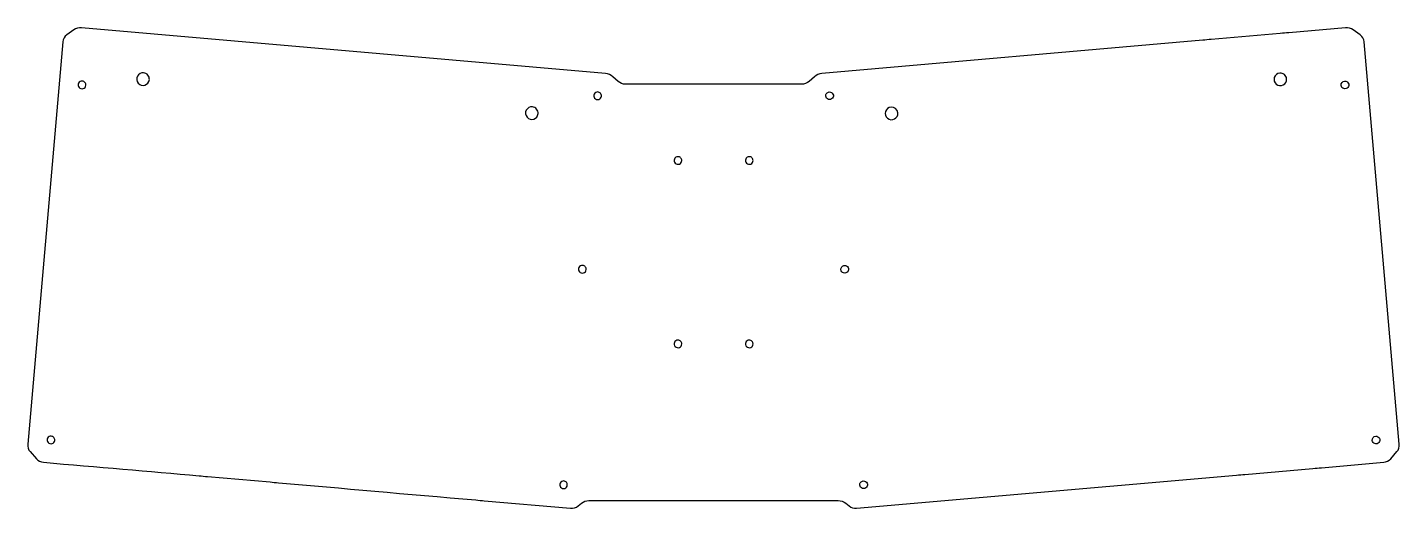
# Model space of a CAD drawing. Extents: x 362 to 704, y -89 to 31.
import ezdxf

# ---------------------------------------------------------------- set-up
doc = ezdxf.new("R2010")
doc.units = 0
doc.layers.add('Layer_1', color=7, linetype='CONTINUOUS')

msp = doc.modelspace()

# ---------------------------------------------------------------- linework, layer by layer
at = {"layer": 'Layer_1', "color": 1}
for p, q in [((506.165169, 19.51005), (375.550993, 30.94028)), ((690.676467, 30.934121), (676.48358, 29.692194)), ((370.910563, 27.447469), (362.1347, -72.894881)), ((373.639577, 30.411708), (371.859887, 29.122612)), ((655.054219, 27.816996), (560.102871, 19.508876)), ((674.374977, 29.507685), (657.162822, 28.001505)), ((694.337872, 29.118726), (692.584878, 30.401413)), ((704.062341, -72.894914), (695.28422, 27.439465)), ((375.770096, 17.604151), (375.770096, 17.604151)), ((391.040241, 19.686837), (391.040241, 19.686837)), ((509.328318, 17.553532), (508.012392, 18.716828)), ((558.251586, 18.720285), (556.908998, 17.547207)), ((674.260359, 19.603304), (674.260359, 19.603304)), ((690.424747, 17.599164), (690.424747, 17.599164)), ((504.27906, 14.916561), (504.27906, 14.916561)), ((555.053684, 16.850906), (511.179568, 16.852531)), ((561.95564, 14.915061), (561.95564, 14.915061)), ((487.943218, 11.208925), (487.943218, 11.208925)), ((577.357383, 11.125392), (577.357383, 11.125392)), ((524.233523, -1.216399), (524.233523, -1.216399)), ((542.010933, -1.216399), (542.010933, -1.216399)), ((500.494987, -28.335626), (500.494987, -28.335626)), ((565.739713, -28.337126), (565.739713, -28.337126)), ((524.233523, -46.931459), (524.233523, -46.931459)), ((542.010933, -46.931459), (542.010933, -46.931459)), ((368.027752, -70.891308), (368.027752, -70.891308)), ((698.16709, -70.896295), (698.16709, -70.896295)), ((362.74472, -74.740989), (364.316379, -76.513083)), ((701.914525, -76.489476), (703.4546, -74.743004)), ((684.641847, -78.73638), (700.160257, -77.375683)), ((406.968402, -80.937792), (422.548757, -82.302668)), ((495.795709, -82.048657), (495.795709, -82.048657)), ((568.753112, -88.865673), (663.476402, -80.591509)), ((570.438991, -82.050157), (570.438991, -82.050157)), ((665.585004, -80.407), (682.533272, -78.921207)), ((475.968928, -86.97157), (497.471419, -88.855644)), ((499.342798, -88.275385), (500.155959, -87.605976)), ((502.031373, -86.933474), (564.202312, -86.9415)), ((566.076246, -87.616073), (566.883193, -88.283342)), ((568.753112, -88.865673), (568.753112, -88.865673))]:
    msp.add_line(p, q, dxfattribs=at)
for points in [[(375.550993, 30.94028), (374.871012, 30.999786), (374.192375, 30.81212), (373.639577, 30.411708)], [(692.584878, 30.401413), (692.034274, 30.804298), (691.356131, 30.993593), (690.676467, 30.934121)], [(371.859887, 29.122612), (371.315512, 28.728305), (370.969129, 28.11709), (370.910563, 27.447469)], [(657.162822, 28.001505), (656.459954, 27.94), (655.757087, 27.878497), (655.054219, 27.816996)], [(676.48358, 29.692194), (675.780712, 29.630692), (675.077844, 29.569189), (674.374977, 29.507685)], [(695.28422, 27.439465), (695.225601, 28.10947), (694.880651, 28.72157), (694.337872, 29.118726)], [(375.770096, 17.604151), (375.387319, 17.637639), (375.022059, 17.437251), (374.844637, 17.096427)], [(376.41504, 17.268414), (376.253086, 17.461423), (376.021093, 17.582191), (375.770096, 17.604151)], [(376.633683, 16.574968), (376.655642, 16.825965), (376.576994, 17.075405), (376.41504, 17.268414)], [(389.515671, 18.850429), (389.223391, 18.288966), (389.298109, 17.606723), (389.704983, 17.12183)], [(391.040241, 19.686837), (390.409667, 19.742005), (389.80795, 19.411892), (389.515671, 18.850429)], [(389.704983, 17.12183), (390.111857, 16.636936), (390.77076, 16.444883), (391.374447, 16.635225)], [(392.102702, 19.133755), (391.835904, 19.451712), (391.453726, 19.650662), (391.040241, 19.686837)], [(391.374447, 16.635225), (391.978134, 16.825567), (392.407719, 17.360819), (392.462888, 17.991394)], [(392.462888, 17.991394), (392.499063, 18.404878), (392.3695, 18.815798), (392.102702, 19.133755)], [(508.012392, 18.716828), (507.497398, 19.172093), (506.849928, 19.450125), (506.165169, 19.51005)], [(511.179568, 16.852531), (510.497635, 16.852558), (509.839234, 17.101871), (509.328318, 17.553532)], [(556.908998, 17.547207), (556.395179, 17.09827), (555.736, 16.850879), (555.053684, 16.850906)], [(560.102871, 19.508876), (559.417776, 19.448933), (558.769468, 19.172773), (558.251586, 18.720285)], [(672.904191, 18.514864), (672.713849, 17.911177), (672.905902, 17.252274), (673.390795, 16.8454)], [(674.260359, 19.603304), (673.629785, 19.548136), (673.094533, 19.118551), (672.904191, 18.514864)], [(675.402721, 19.243119), (675.084763, 19.509917), (674.673844, 19.63948), (674.260359, 19.603304)], [(675.119395, 16.656087), (675.680858, 16.948367), (676.010971, 17.550084), (675.955803, 18.180658)], [(675.955803, 18.180658), (675.919628, 18.594143), (675.720678, 18.976321), (675.402721, 19.243119)], [(689.561159, 16.569981), (689.515431, 17.092655), (689.902072, 17.553436), (690.424747, 17.599164)], [(690.424747, 17.599164), (690.807524, 17.632652), (691.172783, 17.432264), (691.350205, 17.09144)], [(374.844637, 17.096427), (374.667215, 16.755602), (374.712571, 16.341461), (374.959555, 16.047117)], [(374.959555, 16.047117), (375.20654, 15.752773), (375.606513, 15.636191), (375.972968, 15.751734)], [(375.972968, 15.751734), (376.339424, 15.867277), (376.600194, 16.192191), (376.633683, 16.574968)], [(503.353601, 14.408837), (503.176179, 14.068012), (503.221535, 13.653871), (503.468519, 13.359527)], [(504.27906, 14.916561), (503.896283, 14.950049), (503.531023, 14.749661), (503.353601, 14.408837)], [(504.924004, 14.580824), (504.76205, 14.773833), (504.530057, 14.894601), (504.27906, 14.916561)], [(504.481932, 13.064144), (504.848388, 13.179687), (505.109158, 13.504601), (505.142647, 13.887378)], [(505.142647, 13.887378), (505.164606, 14.138375), (505.085958, 14.387815), (504.924004, 14.580824)], [(561.092053, 13.885878), (561.070094, 14.136875), (561.148742, 14.386315), (561.310696, 14.579324)], [(561.752768, 13.062644), (561.386312, 13.178187), (561.125542, 13.503101), (561.092053, 13.885878)], [(561.310696, 14.579324), (561.47265, 14.772333), (561.704643, 14.893101), (561.95564, 14.915061)], [(561.95564, 14.915061), (562.338417, 14.948549), (562.703677, 14.748161), (562.881099, 14.407337)], [(562.881099, 14.407337), (563.058521, 14.066512), (563.013165, 13.652371), (562.766181, 13.358027)], [(673.390795, 16.8454), (673.875689, 16.438526), (674.557931, 16.363808), (675.119395, 16.656087)], [(690.221874, 15.746747), (689.855418, 15.86229), (689.594648, 16.187203), (689.561159, 16.569981)], [(691.235287, 16.04213), (690.988303, 15.747786), (690.588329, 15.631204), (690.221874, 15.746747)], [(691.350205, 17.09144), (691.527627, 16.750615), (691.482271, 16.336474), (691.235287, 16.04213)], [(486.418647, 10.372517), (486.126368, 9.811054), (486.201086, 9.128811), (486.607959, 8.643918)], [(487.943218, 11.208925), (487.312643, 11.264093), (486.710926, 10.93398), (486.418647, 10.372517)], [(489.005679, 10.655843), (488.738881, 10.9738), (488.356702, 11.17275), (487.943218, 11.208925)], [(489.365864, 9.513482), (489.402039, 9.926966), (489.272477, 10.337886), (489.005679, 10.655843)], [(503.468519, 13.359527), (503.715504, 13.065183), (504.115477, 12.948601), (504.481932, 13.064144)], [(562.766181, 13.358027), (562.519196, 13.063683), (562.119223, 12.947101), (561.752768, 13.062644)], [(577.357383, 11.125392), (576.726808, 11.070224), (576.191556, 10.640639), (576.001215, 10.036952)], [(579.052826, 9.702746), (578.977496, 10.563783), (578.21842, 11.200723), (577.357383, 11.125392)], [(486.607959, 8.643918), (487.014833, 8.159024), (487.673737, 7.966971), (488.277424, 8.157313)], [(488.277424, 8.157313), (488.881111, 8.347655), (489.310696, 8.882907), (489.365864, 9.513482)], [(576.001215, 10.036952), (575.810873, 9.433265), (576.002926, 8.774362), (576.487819, 8.367488)], [(576.487819, 8.367488), (576.972712, 7.960614), (577.654955, 7.885896), (578.216418, 8.178176)], [(578.216418, 8.178176), (578.777881, 8.470455), (579.107995, 9.072172), (579.052826, 9.702746)], [(523.355838, -1.80285), (523.208796, -2.15784), (523.290074, -2.566452), (523.561772, -2.83815)], [(524.233523, -1.216399), (523.849284, -1.216399), (523.50288, -1.447859), (523.355838, -1.80285)], [(523.561772, -2.83815), (523.83347, -3.109848), (524.242082, -3.191126), (524.597073, -3.044084)], [(524.905275, -1.494647), (524.727115, -1.316488), (524.485479, -1.216399), (524.233523, -1.216399)], [(524.597073, -3.044084), (524.952063, -2.897042), (525.183523, -2.550638), (525.183523, -2.166399)], [(525.183523, -2.166399), (525.183523, -1.914443), (525.083434, -1.672807), (524.905275, -1.494647)], [(541.133248, -1.80285), (540.986206, -2.15784), (541.067484, -2.566452), (541.339182, -2.83815)], [(542.010933, -1.216399), (541.626694, -1.216399), (541.28029, -1.447859), (541.133248, -1.80285)], [(541.339182, -2.83815), (541.61088, -3.109848), (542.019492, -3.191126), (542.374483, -3.044084)], [(542.682685, -1.494647), (542.504525, -1.316488), (542.262889, -1.216399), (542.010933, -1.216399)], [(542.374483, -3.044084), (542.729473, -2.897042), (542.960933, -2.550638), (542.960933, -2.166399)], [(542.960933, -2.166399), (542.960933, -1.914443), (542.860844, -1.672807), (542.682685, -1.494647)], [(499.569528, -28.84335), (499.392106, -29.184174), (499.437462, -29.598315), (499.684446, -29.89266)], [(500.494987, -28.335626), (500.11221, -28.302137), (499.74695, -28.502526), (499.569528, -28.84335)], [(499.684446, -29.89266), (499.931431, -30.187004), (500.331404, -30.303586), (500.697859, -30.188043)], [(501.139931, -28.671363), (500.977977, -28.478354), (500.745984, -28.357585), (500.494987, -28.335626)], [(500.697859, -30.188043), (501.064315, -30.0725), (501.325085, -29.747586), (501.358574, -29.364809)], [(501.358574, -29.364809), (501.380533, -29.113812), (501.301885, -28.864372), (501.139931, -28.671363)], [(564.876126, -29.366309), (564.854167, -29.115312), (564.932815, -28.865872), (565.094769, -28.672863)], [(565.536841, -30.189543), (565.170385, -30.074), (564.909615, -29.749086), (564.876126, -29.366309)], [(565.094769, -28.672863), (565.256723, -28.479854), (565.488716, -28.359085), (565.739713, -28.337126)], [(566.550254, -29.89416), (566.303269, -30.188504), (565.903296, -30.305086), (565.536841, -30.189543)], [(565.739713, -28.337126), (566.12249, -28.303637), (566.48775, -28.504026), (566.665172, -28.84485)], [(566.665172, -28.84485), (566.842594, -29.185674), (566.797238, -29.599815), (566.550254, -29.89416)], [(523.355838, -47.51791), (523.208796, -47.8729), (523.290074, -48.281512), (523.561772, -48.55321)], [(524.233523, -46.931459), (523.849284, -46.931459), (523.50288, -47.162919), (523.355838, -47.51791)], [(524.905275, -47.209707), (524.727115, -47.031548), (524.485479, -46.931459), (524.233523, -46.931459)], [(524.597073, -48.759144), (524.952063, -48.612102), (525.183523, -48.265698), (525.183523, -47.881459)], [(525.183523, -47.881459), (525.183523, -47.629503), (525.083434, -47.387867), (524.905275, -47.209707)], [(541.133248, -47.51791), (540.986206, -47.8729), (541.067484, -48.281512), (541.339182, -48.55321)], [(542.010933, -46.931459), (541.626694, -46.931459), (541.28029, -47.162919), (541.133248, -47.51791)], [(542.682685, -47.209707), (542.504525, -47.031548), (542.262889, -46.931459), (542.010933, -46.931459)], [(542.374483, -48.759144), (542.729473, -48.612102), (542.960933, -48.265698), (542.960933, -47.881459)], [(542.960933, -47.881459), (542.960933, -47.629503), (542.860844, -47.387867), (542.682685, -47.209707)], [(523.561772, -48.55321), (523.83347, -48.824908), (524.242082, -48.906186), (524.597073, -48.759144)], [(541.339182, -48.55321), (541.61088, -48.824908), (542.019492, -48.906186), (542.374483, -48.759144)], [(367.102294, -71.399032), (366.924872, -71.739856), (366.970228, -72.153997), (367.217212, -72.448342)], [(368.027752, -70.891308), (367.644975, -70.857819), (367.279716, -71.058207), (367.102294, -71.399032)], [(368.672697, -71.227045), (368.510743, -71.034035), (368.278749, -70.913267), (368.027752, -70.891308)], [(368.89134, -71.920491), (368.913299, -71.669494), (368.834651, -71.420054), (368.672697, -71.227045)], [(697.303502, -71.925478), (697.257774, -71.402804), (697.644416, -70.942023), (698.16709, -70.896295)], [(698.16709, -70.896295), (698.549867, -70.862806), (698.915126, -71.063195), (699.092548, -71.404019)], [(699.092548, -71.404019), (699.26997, -71.744843), (699.224614, -72.158984), (698.97763, -72.453329)], [(362.1347, -72.894881), (362.075835, -73.567918), (362.296438, -74.235532), (362.74472, -74.740989)], [(367.217212, -72.448342), (367.464196, -72.742686), (367.86417, -72.859267), (368.230625, -72.743724)], [(368.230625, -72.743724), (368.597081, -72.628181), (368.857851, -72.303268), (368.89134, -71.920491)], [(697.964217, -72.748712), (697.597762, -72.633169), (697.336991, -72.308255), (697.303502, -71.925478)], [(698.97763, -72.453329), (698.730646, -72.747673), (698.330673, -72.864255), (697.964217, -72.748712)], [(703.4546, -74.743004), (703.901584, -74.236118), (704.121241, -73.568159), (704.062341, -72.894914)], [(364.316379, -76.513083), (364.704208, -76.950386), (365.490726, -77.345249), (366.073095, -77.395082)], [(366.073095, -77.395082), (379.577912, -78.550677), (392.317986, -79.657247), (404.859797, -80.753287)], [(700.160257, -77.375683), (700.837072, -77.316353), (701.465164, -76.999059), (701.914525, -76.489476)], [(404.859797, -80.753287), (405.442078, -80.804171), (406.386131, -80.886786), (406.968402, -80.937792)], [(495.795709, -82.048657), (495.412932, -82.015169), (495.047673, -82.215557), (494.870251, -82.556381)], [(496.440654, -82.384394), (496.2787, -82.191385), (496.046706, -82.070617), (495.795709, -82.048657)], [(569.794046, -82.385894), (569.956, -82.192885), (570.187994, -82.072117), (570.438991, -82.050157)], [(570.438991, -82.050157), (570.821768, -82.016669), (571.187027, -82.217057), (571.364449, -82.557881)], [(663.476402, -80.591509), (664.179278, -80.530109), (664.882146, -80.468606), (665.585004, -80.407)], [(682.533272, -78.921207), (683.236131, -78.859603), (683.938989, -78.797993), (684.641847, -78.73638)], [(422.548757, -82.302668), (423.131028, -82.353674), (424.075063, -82.436431), (424.657331, -82.487517)], [(424.657331, -82.487517), (440.526212, -83.879791), (456.539644, -85.286201), (473.860258, -86.787804)], [(494.870251, -82.556381), (494.692829, -82.897206), (494.738185, -83.311347), (494.985169, -83.605691)], [(494.985169, -83.605691), (495.232153, -83.900035), (495.632126, -84.016617), (495.998582, -83.901074)], [(495.998582, -83.901074), (496.365037, -83.785531), (496.625808, -83.460618), (496.659296, -83.07784)], [(496.659296, -83.07784), (496.681256, -82.826843), (496.602608, -82.577403), (496.440654, -82.384394)], [(569.575404, -83.07934), (569.553444, -82.828343), (569.632092, -82.578903), (569.794046, -82.385894)], [(570.236118, -83.902574), (569.869663, -83.787031), (569.608892, -83.462118), (569.575404, -83.07934)], [(571.249531, -83.607191), (571.002547, -83.901535), (570.602574, -84.018117), (570.236118, -83.902574)], [(571.364449, -82.557881), (571.541871, -82.898706), (571.496515, -83.312847), (571.249531, -83.607191)], [(473.860258, -86.787804), (474.442573, -86.838284), (475.386655, -86.920545), (475.968928, -86.97157)], [(497.471419, -88.855644), (498.147141, -88.914853), (498.819109, -88.706495), (499.342798, -88.275385)], [(500.155959, -87.605976), (500.6842, -87.171117), (501.347165, -86.933385), (502.031373, -86.933474)], [(564.202312, -86.9415), (564.886397, -86.941591), (565.549056, -87.180133), (566.076246, -87.616073)], [(566.883193, -88.283342), (567.405825, -88.715509), (568.077515, -88.924687), (568.753112, -88.865673)]]:
    msp.add_open_spline(points, degree=3, dxfattribs=at)

doc.saveas('drawing.dxf')
